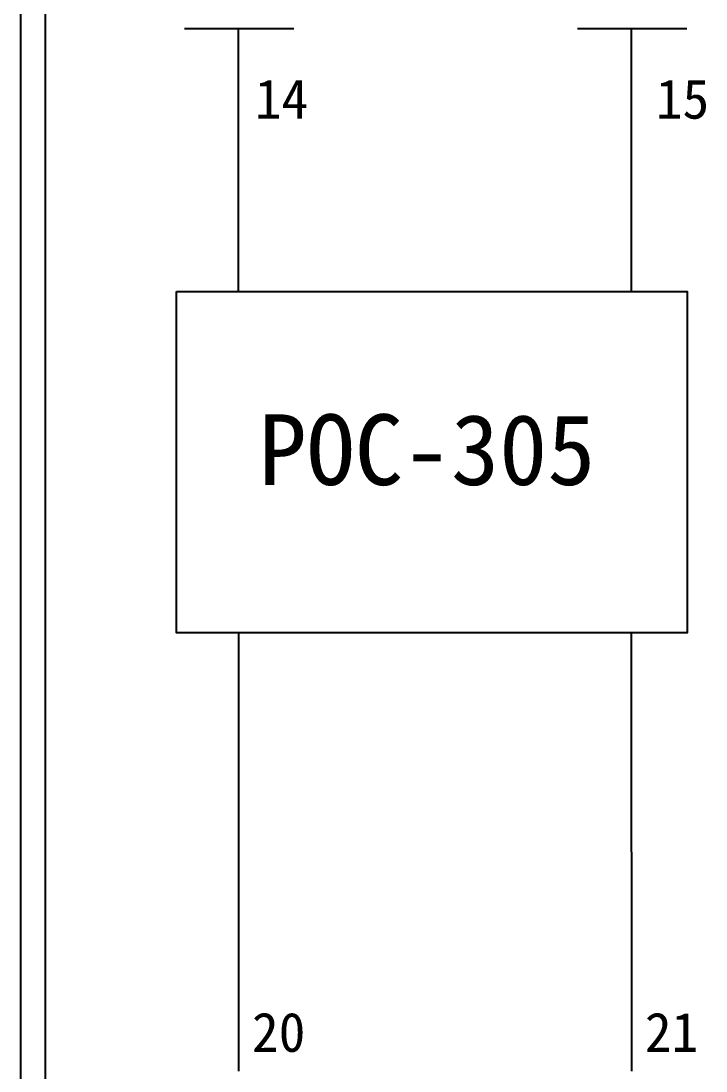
# Model space of a CAD drawing. Extents: x 10 to 297, y 3 to 207.
# Drawn here: x 10 to 44.9, y 57.4 to 110.8 of the extents above; entities that cross this region are included whole.
import ezdxf

# ---------------------------------------------------------------- set-up
doc = ezdxf.new("R2010")
doc.units = 0
doc.layers.get('0').update_dxf_attribs({"linetype": 'CONTINUOUS'})
doc.layers.add('圖框層', color=7, linetype='CONTINUOUS')
doc.layers.add('標尺寸層', color=3, linetype='CONTINUOUS')
doc.styles.add('STSL', font='KAIU.TTF')

msp = doc.modelspace()

# ---------------------------------------------------------------- linework, layer by layer
for p, q in [((21.053, 110.424), (21.053, 104.562)), ((41.053, 110.424), (41.053, 104.562)), ((21.053, 104.562), (21.055, 97.029)), ((41.053, 104.562), (41.055, 97.029)), ((21.062, 79.652), (21.07, 57.36)), ((41.062, 79.652), (41.07, 57.36))]:
    msp.add_line(p, q)
at = {"layer": '圖框層', "color": 7}
for p, q in [((10, 3), (10, 206.969)), ((11.25, 4.25), (11.25, 205.719))]:
    msp.add_line(p, q, dxfattribs=at)
at = {"layer": '標尺寸層', "color": 7}
for p, q in [((18.324, 110.424), (23.892, 110.424)), ((21.053, 110.424), (21.053, 104.562)), ((38.324, 110.424), (43.892, 110.424))]:
    msp.add_line(p, q, dxfattribs=at)
msp.add_lwpolyline([(17.91, 97.029), (43.903, 97.029), (43.903, 79.652), (17.91, 79.652)], close=True, dxfattribs=at)

# ---------------------------------------------------------------- texts
at = {"layer": '圖框層', "color": 4, "style": 'STSL'}
for s, height, p in [('14', 2, (21.897, 105.827)), ('15', 2, (42.305, 105.827)), ('POC-305', 3.6, (22.09, 87.182)), ('20', 2, (21.753, 58.335)), ('21', 2, (41.753, 58.335))]:
    msp.add_text(s, height=height, dxfattribs=at).set_placement(p)

doc.saveas('drawing.dxf')
